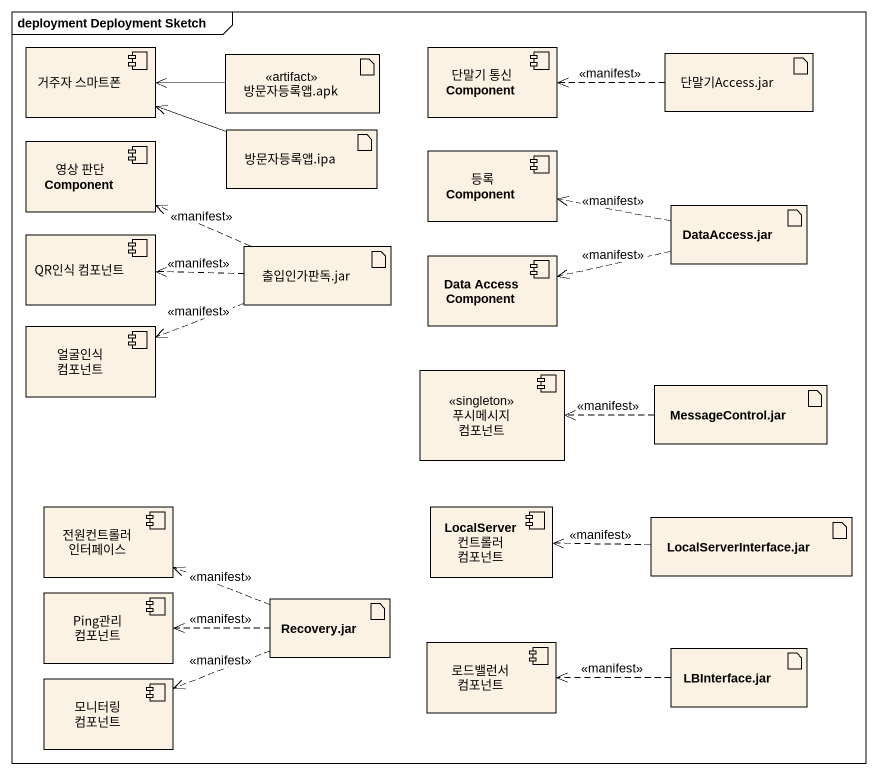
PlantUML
@startuml
mainframe deployment Deployment Sketch
component "거주자 스마트폰" as 거주자_스마트폰
artifact "방문자등록앱.apk" as 방문자등록앱_apk <<artifact>>
component "단말기 통신 Component" as 단말기_통신_Component
artifact "단말기Access.jar" as 단말기Access_jar
artifact "방문자등록앱.ipa" as 방문자등록앱_ipa
component "영상 판단 Component" as 영상_판단_Component
component "등록 Component" as 등록_Component
component "QR인식 컴포넌트" as QR인식_컴포넌트
artifact "DataAccess.jar" as DataAccess_jar
artifact "출입인가판독.jar" as 출입인가판독_jar
component "Data Access Component" as Data_Access_Component
component "얼굴인식 컴포넌트" as 얼굴인식_컴포넌트
component "푸시메시지 컴포넌트" as 푸시메시지_컴포넌트 <<singleton>>
artifact "MessageControl.jar" as MessageControl_jar
component "전원컨트롤러 인터페이스" as 전원컨트롤러_인터페이스
component "LocalServer 컨트롤러 컴포넌트" as LocalServer_컨트롤러_컴포넌트
artifact "LocalServerInterface.jar" as LocalServerInterface_jar
component "Ping관리 컴포넌트" as Ping관리_컴포넌트
artifact "Recovery.jar" as Recovery_jar
component "로드밸런서 컴포넌트" as 로드밸런서_컴포넌트
artifact "LBInterface.jar" as LBInterface_jar
component "모니터링 컴포넌트" as 모니터링_컴포넌트
방문자등록앱_apk -left-> 거주자_스마트폰
단말기Access_jar .left.> 단말기_통신_Component : <<manifest>>
방문자등록앱_ipa -left-> 거주자_스마트폰
DataAccess_jar .left.> 등록_Component : <<manifest>>
DataAccess_jar .left.> Data_Access_Component : <<manifest>>
출입인가판독_jar .left.> 영상_판단_Component : <<manifest>>
출입인가판독_jar .left.> QR인식_컴포넌트 : <<manifest>>
출입인가판독_jar .left.> 얼굴인식_컴포넌트 : <<manifest>>
MessageControl_jar .left.> 푸시메시지_컴포넌트 : <<manifest>>
LocalServerInterface_jar .left.> LocalServer_컨트롤러_컴포넌트 : <<manifest>>
Recovery_jar .left.> 전원컨트롤러_인터페이스 : <<manifest>>
Recovery_jar .left.> Ping관리_컴포넌트 : <<manifest>>
Recovery_jar .left.> 모니터링_컴포넌트 : <<manifest>>
LBInterface_jar .left.> 로드밸런서_컴포넌트 : <<manifest>>
@enduml
